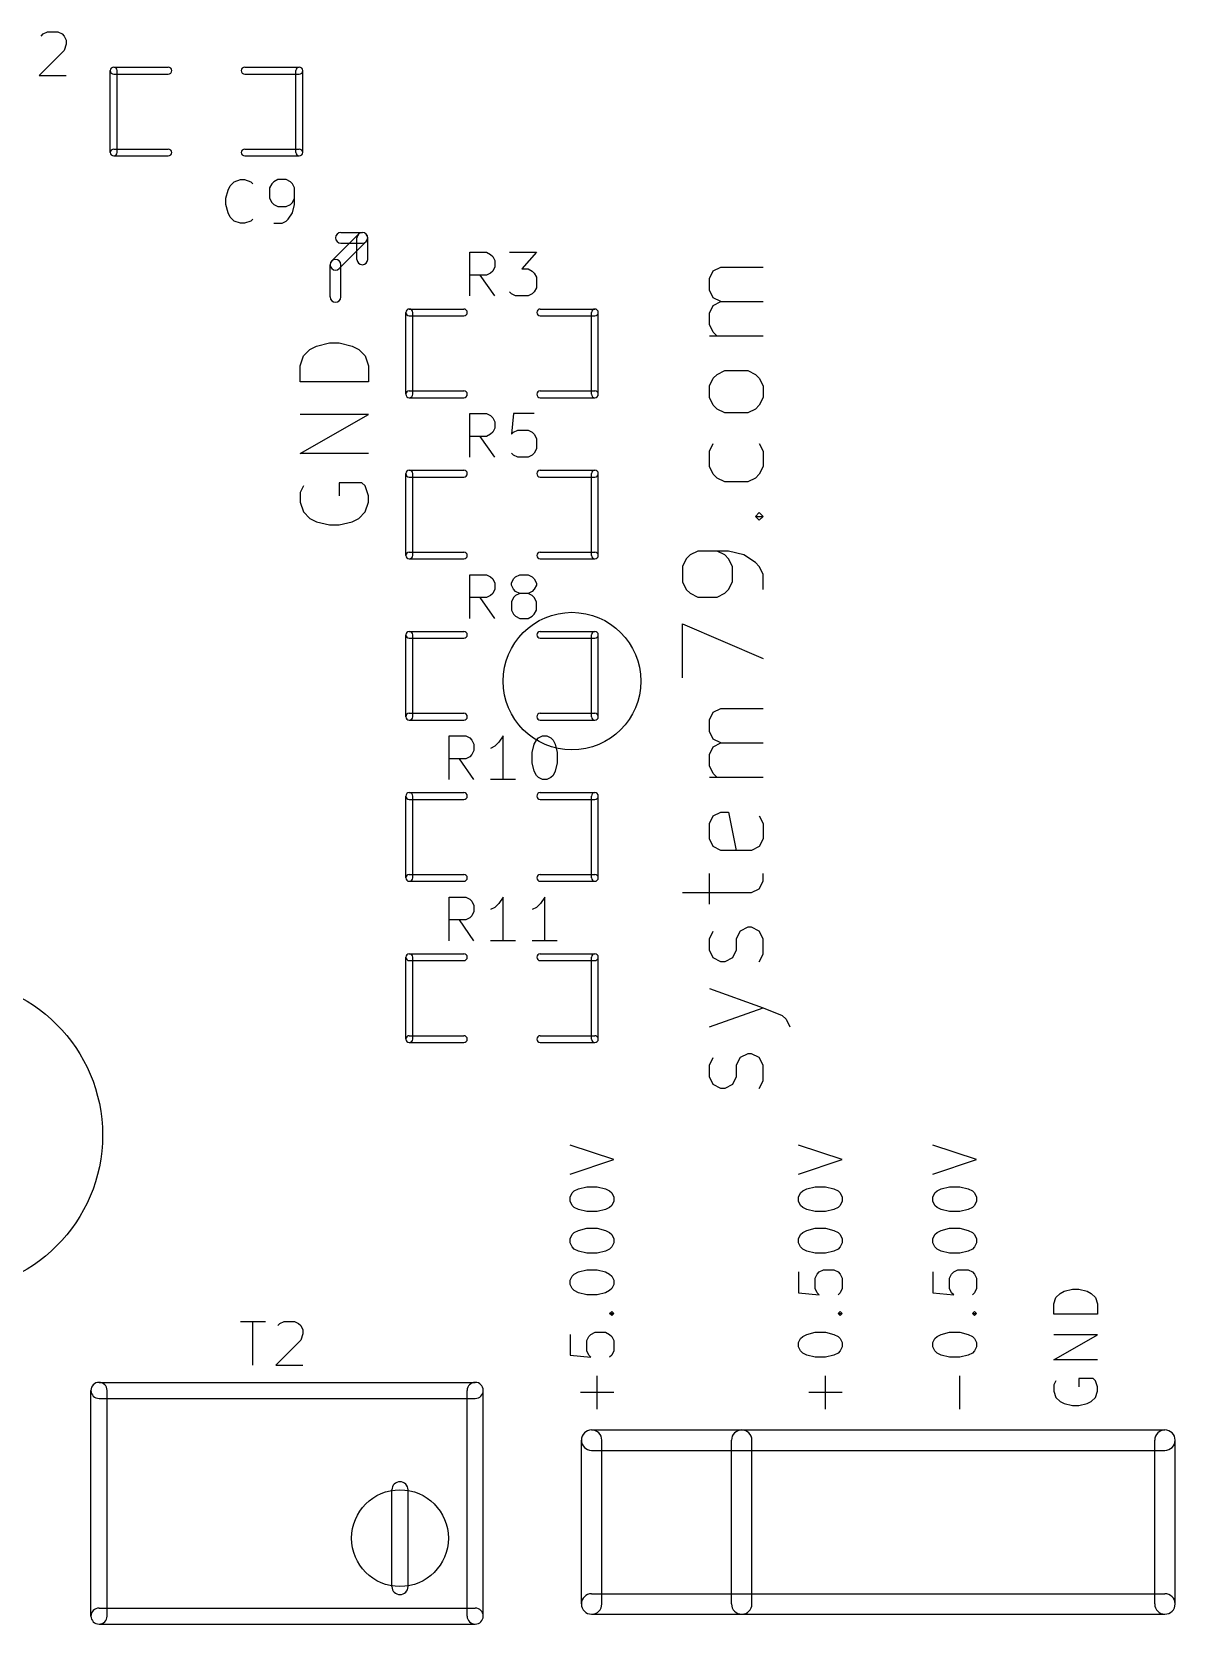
# Model space of a CAD drawing. Extents: x 26.5 to 81, y -50.1 to -20.5.
# Drawn here: x 59.75 to 81.02, y -50.15 to -20.52 of the extents above; entities that cross this region are included whole.
import ezdxf

# ---------------------------------------------------------------- set-up
doc = ezdxf.new("R2010")
doc.units = 0
doc.header["$MEASUREMENT"] = 0
doc.layers.add('BLACK', color=250, linetype='CONTINUOUS')

msp = doc.modelspace()

# ---------------------------------------------------------------- linework, layer by layer
at = {"layer": 'BLACK'}
for p, q in [((59.9242, -20.5936), (59.9629, -20.5549)), ((59.9629, -20.5549), (60.0403, -20.5162)), ((60.0403, -20.5162), (60.2338, -20.5162)), ((60.2338, -20.5162), (60.3112, -20.5549)), ((60.3112, -20.5549), (60.3499, -20.5936)), ((60.3499, -20.5936), (60.3886, -20.671)), ((60.3886, -20.671), (60.3886, -20.7484)), ((60.3499, -20.8645), (59.8855, -21.329)), ((60.3886, -20.7484), (60.3499, -20.8645)), ((59.8855, -21.329), (60.3886, -21.329)), ((61.2093, -22.762), (61.2093, -21.238)), ((61.2728, -21.1745), (62.2888, -21.1745)), ((61.2728, -21.3015), (62.2888, -21.3015)), ((61.3363, -22.762), (61.3363, -21.238)), ((63.7112, -21.1745), (64.7272, -21.1745)), ((63.7112, -21.3015), (64.7272, -21.3015)), ((64.6637, -22.762), (64.6637, -21.238)), ((64.7907, -22.762), (64.7907, -21.238)), ((61.2728, -22.6985), (62.2888, -22.6985)), ((63.7112, -22.6985), (64.7272, -22.6985)), ((61.2728, -22.8255), (62.2888, -22.8255)), ((63.7112, -22.8255), (64.7272, -22.8255)), ((63.4001, -23.4597), (63.4388, -23.3823)), ((63.4388, -23.3823), (63.5162, -23.3049)), ((63.5162, -23.3049), (63.6323, -23.2662)), ((63.6323, -23.2662), (63.7097, -23.2662)), ((63.7097, -23.2662), (63.8258, -23.3049)), ((63.8258, -23.3049), (63.8645, -23.3436)), ((64.2129, -23.3436), (64.1742, -23.421)), ((64.2516, -23.3049), (64.2129, -23.3436)), ((64.329, -23.2662), (64.2516, -23.3049)), ((64.4838, -23.2662), (64.329, -23.2662)), ((64.5612, -23.3049), (64.4838, -23.2662)), ((64.5999, -23.3436), (64.5612, -23.3049)), ((64.6386, -23.421), (64.5999, -23.3436)), ((63.3614, -23.6145), (63.4001, -23.4597)), ((63.3614, -23.7306), (63.3614, -23.6145)), ((64.1742, -23.421), (64.1742, -23.6145)), ((64.1742, -23.6145), (64.2129, -23.6919)), ((64.2129, -23.6919), (64.2516, -23.7306)), ((64.5612, -23.7306), (64.5999, -23.6919)), ((64.5999, -23.6919), (64.6386, -23.6145)), ((64.6386, -23.7306), (64.6386, -23.421)), ((63.4001, -23.8855), (63.3614, -23.7306)), ((63.4388, -23.9629), (63.4001, -23.8855)), ((63.5162, -24.0403), (63.4388, -23.9629)), ((63.8645, -24.0016), (63.8258, -24.0403)), ((64.2516, -23.7306), (64.329, -23.7694)), ((64.329, -23.7694), (64.4838, -23.7694)), ((64.4838, -23.7694), (64.5612, -23.7306)), ((64.4838, -24.0403), (64.5225, -24.0016)), ((64.5225, -24.0016), (64.5999, -23.8855)), ((64.5999, -23.8855), (64.6386, -23.7306)), ((63.6323, -24.079), (63.5162, -24.0403)), ((63.7097, -24.079), (63.6323, -24.079)), ((63.8258, -24.0403), (63.7097, -24.079)), ((64.2516, -24.079), (64.4064, -24.079)), ((64.4064, -24.079), (64.4838, -24.0403)), ((65.8293, -24.2793), (65.3293, -24.7793)), ((65.5, -24.25), (65.9, -24.25)), ((65.9707, -24.4207), (65.4707, -24.9207)), ((65.5, -24.45), (65.9, -24.45)), ((65.8, -24.75), (65.8, -24.35)), ((66, -24.75), (66, -24.35)), ((65.3, -25.45), (65.3, -24.85)), ((65.5, -25.45), (65.5, -24.85)), ((67.9001, -25.432), (67.9001, -24.6192)), ((67.9001, -24.6192), (68.2097, -24.6192)), ((68.2097, -24.6192), (68.2871, -24.6579)), ((68.2871, -24.6579), (68.3258, -24.6966)), ((68.3258, -24.6966), (68.3645, -24.774)), ((68.3645, -24.8901), (68.3258, -24.9675)), ((68.3645, -24.774), (68.3645, -24.8901)), ((68.6355, -24.6192), (69.1386, -24.6192)), ((69.1386, -24.6192), (68.8677, -24.9288)), ((68.2097, -25.0449), (67.9001, -25.0449)), ((68.3645, -25.432), (68.0936, -25.0449)), ((68.2871, -25.0062), (68.2097, -25.0449)), ((68.3258, -24.9675), (68.2871, -25.0062)), ((68.8677, -24.9288), (68.9838, -24.9288)), ((68.9838, -24.9288), (69.0612, -24.9675)), ((69.0612, -24.9675), (69.0999, -25.0062)), ((69.0999, -25.0062), (69.1386, -25.0836)), ((69.1386, -25.0836), (69.1386, -25.2772)), ((72.3571, -25.1071), (72.4286, -24.9643)), ((72.3571, -25.3214), (72.3571, -25.1071)), ((72.4286, -24.9643), (72.5714, -24.8929)), ((72.5714, -24.8929), (73.3571, -24.8929)), ((68.6742, -25.3933), (68.6355, -25.3546)), ((68.7516, -25.432), (68.6742, -25.3933)), ((68.9838, -25.432), (68.7516, -25.432)), ((69.0612, -25.3933), (68.9838, -25.432)), ((69.0999, -25.3546), (69.0612, -25.3933)), ((69.1386, -25.2772), (69.0999, -25.3546)), ((72.4286, -25.4643), (72.3571, -25.3214)), ((72.5714, -25.5357), (72.4286, -25.4643)), ((66.7093, -27.262), (66.7093, -25.738)), ((66.7728, -25.6745), (67.7888, -25.6745)), ((66.8363, -27.262), (66.8363, -25.738)), ((69.2112, -25.6745), (70.2272, -25.6745)), ((70.1637, -27.262), (70.1637, -25.738)), ((70.2907, -27.262), (70.2907, -25.738)), ((72.3571, -25.75), (72.4286, -25.6071)), ((72.3571, -25.9643), (72.3571, -25.75)), ((72.4286, -25.6071), (72.5714, -25.5357)), ((72.5714, -25.5357), (73.3571, -25.5357)), ((66.7728, -25.8015), (67.7888, -25.8015)), ((69.2112, -25.8015), (70.2272, -25.8015)), ((72.4286, -26.1071), (72.3571, -25.9643)), ((64.9255, -26.4276), (65.0464, -26.3671)), ((65.0464, -26.3671), (65.2883, -26.3067)), ((65.2883, -26.3067), (65.4698, -26.3067)), ((65.4698, -26.3067), (65.7117, -26.3671)), ((65.7117, -26.3671), (65.8326, -26.4276)), ((73.3571, -26.1786), (72.3571, -26.1786)), ((72.5, -26.1786), (72.4286, -26.1071)), ((64.744, -26.73), (64.8045, -26.5486)), ((64.8045, -26.5486), (64.9255, -26.4276)), ((65.8326, -26.4276), (65.9536, -26.5486)), ((65.9536, -26.5486), (66.014, -26.73)), ((64.744, -27.0324), (64.744, -26.73)), ((66.014, -26.73), (66.014, -27.0324)), ((72.3571, -27.1071), (72.4286, -26.9643)), ((72.4286, -26.9643), (72.5, -26.8929)), ((72.5, -26.8929), (72.6429, -26.8214)), ((72.6429, -26.8214), (73.0714, -26.8214)), ((73.0714, -26.8214), (73.2143, -26.8929)), ((73.2143, -26.8929), (73.2857, -26.9643)), ((73.2857, -26.9643), (73.3571, -27.1071)), ((66.014, -27.0324), (64.744, -27.0324)), ((66.7728, -27.1985), (67.7888, -27.1985)), ((69.2112, -27.1985), (70.2272, -27.1985)), ((72.3571, -27.3214), (72.3571, -27.1071)), ((73.3571, -27.1071), (73.3571, -27.3214)), ((66.7728, -27.3255), (67.7888, -27.3255)), ((69.2112, -27.3255), (70.2272, -27.3255)), ((72.4286, -27.4643), (72.3571, -27.3214)), ((72.5, -27.5357), (72.4286, -27.4643)), ((72.6429, -27.6071), (72.5, -27.5357)), ((73.2143, -27.5357), (73.0714, -27.6071)), ((73.2857, -27.4643), (73.2143, -27.5357)), ((73.3571, -27.3214), (73.2857, -27.4643)), ((64.744, -28.3629), (66.014, -27.6371)), ((66.014, -27.6371), (64.744, -27.6371)), ((67.9001, -28.432), (67.9001, -27.6192)), ((67.9001, -27.6192), (68.2097, -27.6192)), ((68.2097, -27.6192), (68.2871, -27.6579)), ((68.2871, -27.6579), (68.3258, -27.6966)), ((68.3258, -27.6966), (68.3645, -27.774)), ((68.3645, -27.774), (68.3645, -27.8901)), ((68.7129, -27.6192), (68.6742, -28.0062)), ((69.0999, -27.6192), (68.7129, -27.6192)), ((73.0714, -27.6071), (72.6429, -27.6071)), ((68.2097, -28.0449), (67.9001, -28.0449)), ((68.3645, -28.432), (68.0936, -28.0449)), ((68.2871, -28.0062), (68.2097, -28.0449)), ((68.3258, -27.9675), (68.2871, -28.0062)), ((68.3645, -27.8901), (68.3258, -27.9675)), ((68.6742, -28.0062), (68.7129, -27.9675)), ((68.7129, -27.9675), (68.7903, -27.9288)), ((68.7903, -27.9288), (68.9838, -27.9288)), ((68.9838, -27.9288), (69.0612, -27.9675)), ((69.0612, -27.9675), (69.0999, -28.0062)), ((69.0999, -28.0062), (69.1386, -28.0836)), ((69.1386, -28.0836), (69.1386, -28.2772)), ((66.014, -28.3629), (64.744, -28.3629)), ((68.7129, -28.3933), (68.6742, -28.3546)), ((68.7903, -28.432), (68.7129, -28.3933)), ((68.9838, -28.432), (68.7903, -28.432)), ((69.0612, -28.3933), (68.9838, -28.432)), ((69.0999, -28.3546), (69.0612, -28.3933)), ((69.1386, -28.2772), (69.0999, -28.3546)), ((72.3571, -28.3214), (72.4286, -28.1786)), ((72.3571, -28.6071), (72.3571, -28.3214)), ((73.2857, -28.1786), (73.3571, -28.3214)), ((73.3571, -28.3214), (73.3571, -28.6071)), ((66.7093, -30.262), (66.7093, -28.738)), ((66.7728, -28.6745), (67.7888, -28.6745)), ((66.8363, -30.262), (66.8363, -28.738)), ((69.2112, -28.6745), (70.2272, -28.6745)), ((70.1637, -30.262), (70.1637, -28.738)), ((70.2907, -30.262), (70.2907, -28.738)), ((72.4286, -28.75), (72.3571, -28.6071)), ((73.3571, -28.6071), (73.2857, -28.75)), ((64.8045, -28.9676), (64.744, -29.0886)), ((65.8931, -28.9071), (65.4698, -28.9071)), ((65.4698, -28.9071), (65.4698, -29.149)), ((65.9536, -28.9676), (65.8931, -28.9071)), ((66.014, -29.149), (65.9536, -28.9676)), ((66.7728, -28.8015), (67.7888, -28.8015)), ((69.2112, -28.8015), (70.2272, -28.8015)), ((72.5, -28.8214), (72.4286, -28.75)), ((72.6429, -28.8929), (72.5, -28.8214)), ((73.0714, -28.8929), (72.6429, -28.8929)), ((73.2143, -28.8214), (73.0714, -28.8929)), ((73.2857, -28.75), (73.2143, -28.8214)), ((64.744, -29.0886), (64.744, -29.27)), ((64.744, -29.27), (64.8045, -29.4514)), ((65.9536, -29.4514), (66.014, -29.27)), ((66.014, -29.27), (66.014, -29.149)), ((64.8045, -29.4514), (64.9255, -29.5724)), ((64.9255, -29.5724), (65.0464, -29.6329)), ((65.0464, -29.6329), (65.2883, -29.6933)), ((65.4698, -29.6933), (65.7117, -29.6329)), ((65.7117, -29.6329), (65.8326, -29.5724)), ((65.8326, -29.5724), (65.9536, -29.4514)), ((73.2143, -29.5357), (73.2857, -29.4643)), ((73.2857, -29.6071), (73.2143, -29.5357)), ((73.2143, -29.5357), (73.3571, -29.5357)), ((73.2857, -29.4643), (73.3571, -29.5357)), ((73.3571, -29.5357), (73.2857, -29.6071)), ((65.2883, -29.6933), (65.4698, -29.6933)), ((66.7728, -30.1985), (67.7888, -30.1985)), ((69.2112, -30.1985), (70.2272, -30.1985)), ((72.1429, -30.1786), (72, -30.25)), ((72.7143, -30.1786), (72.1429, -30.1786)), ((72.6429, -30.25), (72.5, -30.1786)), ((73, -30.25), (72.7143, -30.1786)), ((66.7728, -30.3255), (67.7888, -30.3255)), ((69.2112, -30.3255), (70.2272, -30.3255)), ((71.9286, -30.3214), (71.8571, -30.4643)), ((71.8571, -30.4643), (71.8571, -30.75)), ((72, -30.25), (71.9286, -30.3214)), ((72.7143, -30.3214), (72.6429, -30.25)), ((72.7857, -30.4643), (72.7143, -30.3214)), ((72.7857, -30.75), (72.7857, -30.4643)), ((73.2143, -30.3929), (73, -30.25)), ((73.2857, -30.4643), (73.2143, -30.3929)), ((73.3571, -30.6071), (73.2857, -30.4643)), ((67.9001, -31.432), (67.9001, -30.6192)), ((67.9001, -30.6192), (68.2097, -30.6192)), ((68.2097, -30.6192), (68.2871, -30.6579)), ((68.2871, -30.6579), (68.3258, -30.6966)), ((68.3258, -30.6966), (68.3645, -30.774)), ((68.3645, -30.774), (68.3645, -30.8901)), ((68.6742, -30.774), (68.7129, -30.6966)), ((68.6742, -30.8127), (68.6742, -30.774)), ((68.7129, -30.8901), (68.6742, -30.8127)), ((68.7129, -30.6966), (68.7516, -30.6579)), ((68.7516, -30.6579), (68.829, -30.6192)), ((68.829, -30.6192), (68.9838, -30.6192)), ((68.9838, -30.6192), (69.0612, -30.6579)), ((69.0612, -30.6579), (69.0999, -30.6966)), ((69.0999, -30.6966), (69.1386, -30.774)), ((69.1386, -30.8127), (69.0999, -30.8901)), ((69.1386, -30.774), (69.1386, -30.8127)), ((71.8571, -30.75), (71.9286, -30.8929)), ((72.7143, -30.8929), (72.7857, -30.75)), ((73.3571, -30.8929), (73.3571, -30.6071)), ((68.2097, -31.0449), (67.9001, -31.0449)), ((68.3645, -31.432), (68.0936, -31.0449)), ((68.2871, -31.0062), (68.2097, -31.0449)), ((68.3258, -30.9675), (68.2871, -31.0062)), ((68.3645, -30.8901), (68.3258, -30.9675)), ((68.7129, -31.0449), (68.6742, -31.1224)), ((68.7516, -30.9288), (68.7129, -30.8901)), ((68.7516, -31.0062), (68.7129, -31.0449)), ((68.829, -30.9675), (68.7516, -30.9288)), ((68.829, -30.9675), (68.7516, -31.0062)), ((68.9838, -30.9675), (68.829, -30.9675)), ((69.0612, -30.9288), (68.9838, -30.9675)), ((69.0612, -31.0062), (68.9838, -30.9675)), ((69.0999, -30.8901), (69.0612, -30.9288)), ((69.0999, -31.0449), (69.0612, -31.0062)), ((69.1386, -31.1224), (69.0999, -31.0449)), ((71.9286, -30.8929), (72, -30.9643)), ((72, -30.9643), (72.1429, -31.0357)), ((72.1429, -31.0357), (72.5, -31.0357)), ((72.5, -31.0357), (72.6429, -30.9643)), ((72.6429, -30.9643), (72.7143, -30.8929)), ((68.6742, -31.1224), (68.6742, -31.2772)), ((68.6742, -31.2772), (68.7129, -31.3546)), ((68.7129, -31.3546), (68.7516, -31.3933)), ((68.7516, -31.3933), (68.829, -31.432)), ((68.9838, -31.432), (69.0612, -31.3933)), ((69.0612, -31.3933), (69.0999, -31.3546)), ((69.0999, -31.3546), (69.1386, -31.2772)), ((69.1386, -31.2772), (69.1386, -31.1224)), ((66.7728, -31.6745), (67.7888, -31.6745)), ((68.829, -31.432), (68.9838, -31.432)), ((69.2112, -31.6745), (70.2272, -31.6745)), ((71.8571, -32.5357), (71.8571, -31.5357)), ((71.8571, -31.5357), (73.3571, -32.1786)), ((66.7093, -33.262), (66.7093, -31.738)), ((66.7728, -31.8015), (67.7888, -31.8015)), ((66.8363, -33.262), (66.8363, -31.738)), ((69.2112, -31.8015), (70.2272, -31.8015)), ((70.1637, -33.262), (70.1637, -31.738)), ((70.2907, -33.262), (70.2907, -31.738)), ((72.3571, -33.3214), (72.4286, -33.1786)), ((72.4286, -33.1786), (72.5714, -33.1071)), ((72.5714, -33.1071), (73.3571, -33.1071)), ((66.7728, -33.1985), (67.7888, -33.1985)), ((66.7728, -33.3255), (67.7888, -33.3255)), ((69.2112, -33.1985), (70.2272, -33.1985)), ((69.2112, -33.3255), (70.2272, -33.3255)), ((72.3571, -33.5357), (72.3571, -33.3214)), ((67.513, -34.432), (67.513, -33.6192)), ((67.513, -33.6192), (67.8227, -33.6192)), ((67.8227, -33.6192), (67.9001, -33.6579)), ((67.9001, -33.6579), (67.9388, -33.6966)), ((67.9388, -33.6966), (67.9775, -33.774)), ((67.9775, -33.774), (67.9775, -33.8901)), ((68.4419, -33.7353), (68.3645, -33.8127)), ((68.5194, -33.6192), (68.4419, -33.7353)), ((68.5194, -34.432), (68.5194, -33.6192)), ((69.0612, -33.9288), (69.0999, -33.774)), ((69.0999, -33.774), (69.1386, -33.6966)), ((69.1386, -33.6966), (69.1773, -33.6579)), ((69.1773, -33.6579), (69.2547, -33.6192)), ((69.2547, -33.6192), (69.3322, -33.6192)), ((69.3322, -33.6192), (69.4096, -33.6579)), ((69.4096, -33.6579), (69.4483, -33.6966)), ((69.4483, -33.6966), (69.487, -33.774)), ((69.487, -33.774), (69.5257, -33.9288)), ((72.4286, -33.6786), (72.3571, -33.5357)), ((72.5714, -33.75), (72.4286, -33.6786)), ((72.4286, -33.8214), (72.5714, -33.75)), ((72.5714, -33.75), (73.3571, -33.75)), ((67.8227, -34.0449), (67.513, -34.0449)), ((67.9775, -34.432), (67.7066, -34.0449)), ((67.9001, -34.0062), (67.8227, -34.0449)), ((67.9388, -33.9675), (67.9001, -34.0062)), ((67.9775, -33.8901), (67.9388, -33.9675)), ((68.3645, -33.8127), (68.2871, -33.8514)), ((69.0612, -34.1224), (69.0612, -33.9288)), ((69.5257, -33.9288), (69.5257, -34.1224)), ((72.3571, -33.9643), (72.4286, -33.8214)), ((72.3571, -34.1786), (72.3571, -33.9643)), ((69.0999, -34.2772), (69.0612, -34.1224)), ((69.1386, -34.3546), (69.0999, -34.2772)), ((69.1773, -34.3933), (69.1386, -34.3546)), ((69.4483, -34.3546), (69.4096, -34.3933)), ((69.487, -34.2772), (69.4483, -34.3546)), ((69.5257, -34.1224), (69.487, -34.2772)), ((72.4286, -34.3214), (72.3571, -34.1786)), ((72.5, -34.3929), (72.4286, -34.3214)), ((68.7516, -34.432), (68.2871, -34.432)), ((69.2547, -34.432), (69.1773, -34.3933)), ((69.3322, -34.432), (69.2547, -34.432)), ((69.4096, -34.3933), (69.3322, -34.432)), ((73.3571, -34.3929), (72.3571, -34.3929)), ((66.7093, -36.262), (66.7093, -34.738)), ((66.7728, -34.6745), (67.7888, -34.6745)), ((66.7728, -34.8015), (67.7888, -34.8015)), ((66.8363, -36.262), (66.8363, -34.738)), ((69.2112, -34.6745), (70.2272, -34.6745)), ((69.2112, -34.8015), (70.2272, -34.8015)), ((70.1637, -36.262), (70.1637, -34.738)), ((70.2907, -36.262), (70.2907, -34.738)), ((72.3571, -35.25), (72.4286, -35.1071)), ((72.3571, -35.5357), (72.3571, -35.25)), ((72.4286, -35.1071), (72.5714, -35.0357)), ((72.5714, -35.0357), (72.7143, -35.0357)), ((72.7143, -35.0357), (72.8571, -35.75)), ((73.2857, -35.1071), (73.3571, -35.25)), ((73.3571, -35.25), (73.3571, -35.5357)), ((72.4286, -35.6786), (72.3571, -35.5357)), ((73.3571, -35.5357), (73.2857, -35.6786)), ((72.5714, -35.75), (72.4286, -35.6786)), ((73.1429, -35.75), (72.5714, -35.75)), ((73.2857, -35.6786), (73.1429, -35.75)), ((66.7728, -36.1985), (67.7888, -36.1985)), ((66.7728, -36.3255), (67.7888, -36.3255)), ((69.2112, -36.1985), (70.2272, -36.1985)), ((69.2112, -36.3255), (70.2272, -36.3255)), ((72.3571, -36.75), (72.3571, -36.1786)), ((73.2857, -36.4643), (73.3571, -36.3214)), ((73.3571, -36.3214), (73.3571, -36.1786)), ((67.513, -37.432), (67.513, -36.6192)), ((67.513, -36.6192), (67.8227, -36.6192)), ((67.8227, -36.6192), (67.9001, -36.6579)), ((67.9001, -36.6579), (67.9388, -36.6966)), ((67.9388, -36.6966), (67.9775, -36.774)), ((68.4419, -36.7353), (68.3645, -36.8127)), ((68.5194, -36.6192), (68.4419, -36.7353)), ((68.5194, -37.432), (68.5194, -36.6192)), ((69.216, -36.7353), (69.1386, -36.8127)), ((69.2934, -36.6192), (69.216, -36.7353)), ((69.2934, -37.432), (69.2934, -36.6192)), ((71.8571, -36.5357), (73.1429, -36.5357)), ((73.1429, -36.5357), (73.2857, -36.4643)), ((67.9001, -37.0062), (67.8227, -37.0449)), ((67.9388, -36.9675), (67.9001, -37.0062)), ((67.9775, -36.8901), (67.9388, -36.9675)), ((67.9775, -36.774), (67.9775, -36.8901)), ((68.3645, -36.8127), (68.2871, -36.8514)), ((69.1386, -36.8127), (69.0612, -36.8514)), ((67.8227, -37.0449), (67.513, -37.0449)), ((67.9775, -37.432), (67.7066, -37.0449)), ((72.3571, -37.3929), (72.4286, -37.25)), ((72.9286, -37.25), (72.8571, -37.3929)), ((73.0714, -37.1786), (72.9286, -37.25)), ((73.1429, -37.1786), (73.0714, -37.1786)), ((73.2857, -37.25), (73.1429, -37.1786)), ((73.3571, -37.3929), (73.2857, -37.25)), ((68.7516, -37.432), (68.2871, -37.432)), ((69.5257, -37.432), (69.0612, -37.432)), ((72.3571, -37.6071), (72.3571, -37.3929)), ((72.4286, -37.75), (72.3571, -37.6071)), ((72.8571, -37.6071), (72.7857, -37.75)), ((72.8571, -37.3929), (72.8571, -37.6071)), ((73.3571, -37.6786), (73.3571, -37.3929)), ((66.7093, -39.262), (66.7093, -37.738)), ((66.7728, -37.6745), (67.7888, -37.6745)), ((66.7728, -37.8015), (67.7888, -37.8015)), ((66.8363, -39.262), (66.8363, -37.738)), ((69.2112, -37.6745), (70.2272, -37.6745)), ((69.2112, -37.8015), (70.2272, -37.8015)), ((70.1637, -39.262), (70.1637, -37.738)), ((70.2907, -39.262), (70.2907, -37.738)), ((72.5714, -37.8214), (72.4286, -37.75)), ((72.6429, -37.8214), (72.5714, -37.8214)), ((72.7857, -37.75), (72.6429, -37.8214)), ((73.2857, -37.8214), (73.3571, -37.6786)), ((72.3571, -38.3214), (73.3571, -38.6786)), ((72.3571, -39.0357), (73.3571, -38.6786)), ((73.3571, -38.6786), (73.7143, -38.8214)), ((73.7143, -38.8214), (73.7857, -38.8929)), ((73.7857, -38.8929), (73.8571, -39.0357)), ((66.7728, -39.1985), (67.7888, -39.1985)), ((66.7728, -39.3255), (67.7888, -39.3255)), ((69.2112, -39.1985), (70.2272, -39.1985)), ((69.2112, -39.3255), (70.2272, -39.3255)), ((72.3571, -39.75), (72.4286, -39.6071)), ((72.9286, -39.6071), (72.8571, -39.75)), ((73.0714, -39.5357), (72.9286, -39.6071)), ((73.1429, -39.5357), (73.0714, -39.5357)), ((73.2857, -39.6071), (73.1429, -39.5357)), ((73.3571, -39.75), (73.2857, -39.6071)), ((72.3571, -39.9643), (72.3571, -39.75)), ((72.4286, -40.1071), (72.3571, -39.9643)), ((72.8571, -39.9643), (72.7857, -40.1071)), ((72.8571, -39.75), (72.8571, -39.9643)), ((73.3571, -40.0357), (73.3571, -39.75)), ((72.5714, -40.1786), (72.4286, -40.1071)), ((72.6429, -40.1786), (72.5714, -40.1786)), ((72.7857, -40.1071), (72.6429, -40.1786)), ((73.2857, -40.1786), (73.3571, -40.0357)), ((70.579, -41.5051), (69.7662, -41.2342)), ((74.829, -41.5051), (74.0162, -41.2342)), ((77.329, -41.5051), (76.5162, -41.2342)), ((69.7662, -41.7761), (70.579, -41.5051)), ((74.0162, -41.7761), (74.829, -41.5051)), ((76.5162, -41.7761), (77.329, -41.5051)), ((69.8436, -42.0857), (69.921, -42.047)), ((69.921, -42.047), (70.0758, -42.0083)), ((70.0758, -42.0083), (70.2694, -42.0083)), ((70.2694, -42.0083), (70.4242, -42.047)), ((70.4242, -42.047), (70.5016, -42.0857)), ((74.0936, -42.0857), (74.171, -42.047)), ((74.171, -42.047), (74.3258, -42.0083)), ((74.3258, -42.0083), (74.5194, -42.0083)), ((74.5194, -42.0083), (74.6742, -42.047)), ((74.6742, -42.047), (74.7516, -42.0857)), ((76.5936, -42.0857), (76.671, -42.047)), ((76.671, -42.047), (76.8258, -42.0083)), ((76.8258, -42.0083), (77.0194, -42.0083)), ((77.0194, -42.0083), (77.1742, -42.047)), ((77.1742, -42.047), (77.2516, -42.0857)), ((69.7662, -42.2018), (69.8049, -42.1244)), ((69.7662, -42.2792), (69.7662, -42.2018)), ((69.8049, -42.3566), (69.7662, -42.2792)), ((69.8049, -42.1244), (69.8436, -42.0857)), ((69.8436, -42.3953), (69.8049, -42.3566)), ((70.5016, -42.0857), (70.5403, -42.1244)), ((70.5403, -42.3566), (70.5016, -42.3953)), ((70.5403, -42.1244), (70.579, -42.2018)), ((70.579, -42.2792), (70.5403, -42.3566)), ((70.579, -42.2018), (70.579, -42.2792)), ((74.0162, -42.2018), (74.0549, -42.1244)), ((74.0162, -42.2792), (74.0162, -42.2018)), ((74.0549, -42.3566), (74.0162, -42.2792)), ((74.0549, -42.1244), (74.0936, -42.0857)), ((74.0936, -42.3953), (74.0549, -42.3566)), ((74.7516, -42.0857), (74.7903, -42.1244)), ((74.7903, -42.3566), (74.7516, -42.3953)), ((74.7903, -42.1244), (74.829, -42.2018)), ((74.829, -42.2792), (74.7903, -42.3566)), ((74.829, -42.2018), (74.829, -42.2792)), ((76.5162, -42.2018), (76.5549, -42.1244)), ((76.5162, -42.2792), (76.5162, -42.2018)), ((76.5549, -42.3566), (76.5162, -42.2792)), ((76.5549, -42.1244), (76.5936, -42.0857)), ((76.5936, -42.3953), (76.5549, -42.3566)), ((77.2516, -42.0857), (77.2903, -42.1244)), ((77.2903, -42.3566), (77.2516, -42.3953)), ((77.2903, -42.1244), (77.329, -42.2018)), ((77.329, -42.2792), (77.2903, -42.3566)), ((77.329, -42.2018), (77.329, -42.2792)), ((69.921, -42.434), (69.8436, -42.3953)), ((70.0758, -42.4727), (69.921, -42.434)), ((70.2694, -42.4727), (70.0758, -42.4727)), ((70.4242, -42.434), (70.2694, -42.4727)), ((70.5016, -42.3953), (70.4242, -42.434)), ((74.171, -42.434), (74.0936, -42.3953)), ((74.3258, -42.4727), (74.171, -42.434)), ((74.5194, -42.4727), (74.3258, -42.4727)), ((74.6742, -42.434), (74.5194, -42.4727)), ((74.7516, -42.3953), (74.6742, -42.434)), ((76.671, -42.434), (76.5936, -42.3953)), ((76.8258, -42.4727), (76.671, -42.434)), ((77.0194, -42.4727), (76.8258, -42.4727)), ((77.1742, -42.434), (77.0194, -42.4727)), ((77.2516, -42.3953), (77.1742, -42.434)), ((69.7662, -42.9759), (69.8049, -42.8985)), ((69.8049, -42.8985), (69.8436, -42.8598)), ((69.8436, -42.8598), (69.921, -42.8211)), ((69.921, -42.8211), (70.0758, -42.7824)), ((70.0758, -42.7824), (70.2694, -42.7824)), ((70.2694, -42.7824), (70.4242, -42.8211)), ((70.4242, -42.8211), (70.5016, -42.8598)), ((70.5016, -42.8598), (70.5403, -42.8985)), ((70.5403, -42.8985), (70.579, -42.9759)), ((74.0162, -42.9759), (74.0549, -42.8985)), ((74.0549, -42.8985), (74.0936, -42.8598)), ((74.0936, -42.8598), (74.171, -42.8211)), ((74.171, -42.8211), (74.3258, -42.7824)), ((74.3258, -42.7824), (74.5194, -42.7824)), ((74.5194, -42.7824), (74.6742, -42.8211)), ((74.6742, -42.8211), (74.7516, -42.8598)), ((74.7516, -42.8598), (74.7903, -42.8985)), ((74.7903, -42.8985), (74.829, -42.9759)), ((76.5162, -42.9759), (76.5549, -42.8985)), ((76.5549, -42.8985), (76.5936, -42.8598)), ((76.5936, -42.8598), (76.671, -42.8211)), ((76.671, -42.8211), (76.8258, -42.7824)), ((76.8258, -42.7824), (77.0194, -42.7824)), ((77.0194, -42.7824), (77.1742, -42.8211)), ((77.1742, -42.8211), (77.2516, -42.8598)), ((77.2516, -42.8598), (77.2903, -42.8985)), ((77.2903, -42.8985), (77.329, -42.9759)), ((69.7662, -43.0533), (69.7662, -42.9759)), ((69.8049, -43.1307), (69.7662, -43.0533)), ((69.8436, -43.1694), (69.8049, -43.1307)), ((69.921, -43.2081), (69.8436, -43.1694)), ((70.0758, -43.2468), (69.921, -43.2081)), ((70.2694, -43.2468), (70.0758, -43.2468)), ((70.4242, -43.2081), (70.2694, -43.2468)), ((70.5016, -43.1694), (70.4242, -43.2081)), ((70.5403, -43.1307), (70.5016, -43.1694)), ((70.579, -43.0533), (70.5403, -43.1307)), ((70.579, -42.9759), (70.579, -43.0533)), ((74.0162, -43.0533), (74.0162, -42.9759)), ((74.0549, -43.1307), (74.0162, -43.0533)), ((74.0936, -43.1694), (74.0549, -43.1307)), ((74.171, -43.2081), (74.0936, -43.1694)), ((74.3258, -43.2468), (74.171, -43.2081)), ((74.5194, -43.2468), (74.3258, -43.2468)), ((74.6742, -43.2081), (74.5194, -43.2468)), ((74.7516, -43.1694), (74.6742, -43.2081)), ((74.7903, -43.1307), (74.7516, -43.1694)), ((74.829, -43.0533), (74.7903, -43.1307)), ((74.829, -42.9759), (74.829, -43.0533)), ((76.5162, -43.0533), (76.5162, -42.9759)), ((76.5549, -43.1307), (76.5162, -43.0533)), ((76.5936, -43.1694), (76.5549, -43.1307)), ((76.671, -43.2081), (76.5936, -43.1694)), ((76.8258, -43.2468), (76.671, -43.2081)), ((77.0194, -43.2468), (76.8258, -43.2468)), ((77.1742, -43.2081), (77.0194, -43.2468)), ((77.2516, -43.1694), (77.1742, -43.2081)), ((77.2903, -43.1307), (77.2516, -43.1694)), ((77.329, -43.0533), (77.2903, -43.1307)), ((77.329, -42.9759), (77.329, -43.0533)), ((69.921, -43.5952), (70.0758, -43.5565)), ((70.0758, -43.5565), (70.2694, -43.5565)), ((70.2694, -43.5565), (70.4242, -43.5952)), ((74.4032, -43.5952), (74.4806, -43.5565)), ((74.4806, -43.5565), (74.6742, -43.5565)), ((74.6742, -43.5565), (74.7516, -43.5952)), ((76.9032, -43.5952), (76.9806, -43.5565)), ((76.9806, -43.5565), (77.1742, -43.5565)), ((77.1742, -43.5565), (77.2516, -43.5952)), ((69.7662, -43.75), (69.8049, -43.6726)), ((69.7662, -43.8274), (69.7662, -43.75)), ((69.8049, -43.9048), (69.7662, -43.8274)), ((69.8049, -43.6726), (69.8436, -43.6339)), ((69.8436, -43.6339), (69.921, -43.5952)), ((70.4242, -43.5952), (70.5016, -43.6339)), ((70.5016, -43.6339), (70.5403, -43.6726)), ((70.5403, -43.6726), (70.579, -43.75)), ((70.579, -43.8274), (70.5403, -43.9048)), ((70.579, -43.75), (70.579, -43.8274)), ((74.0162, -43.5952), (74.0162, -43.9822)), ((74.3258, -43.7113), (74.3645, -43.6339)), ((74.3258, -43.9048), (74.3258, -43.7113)), ((74.3645, -43.6339), (74.4032, -43.5952)), ((74.7516, -43.5952), (74.7903, -43.6339)), ((74.7903, -43.6339), (74.829, -43.7113)), ((74.829, -43.7113), (74.829, -43.9048)), ((76.5162, -43.5952), (76.5162, -43.9822)), ((76.8258, -43.7113), (76.8645, -43.6339)), ((76.8258, -43.9048), (76.8258, -43.7113)), ((76.8645, -43.6339), (76.9032, -43.5952)), ((77.2516, -43.5952), (77.2903, -43.6339)), ((77.2903, -43.6339), (77.329, -43.7113)), ((77.329, -43.7113), (77.329, -43.9048)), ((69.8436, -43.9435), (69.8049, -43.9048)), ((69.921, -43.9822), (69.8436, -43.9435)), ((70.0758, -44.0209), (69.921, -43.9822)), ((70.2694, -44.0209), (70.0758, -44.0209)), ((70.4242, -43.9822), (70.2694, -44.0209)), ((70.5016, -43.9435), (70.4242, -43.9822)), ((70.5403, -43.9048), (70.5016, -43.9435)), ((74.0162, -43.9822), (74.4032, -44.0209)), ((74.3645, -43.9822), (74.3258, -43.9048)), ((74.4032, -44.0209), (74.3645, -43.9822)), ((74.7903, -43.9822), (74.7516, -44.0209)), ((74.829, -43.9048), (74.7903, -43.9822)), ((76.5162, -43.9822), (76.9032, -44.0209)), ((76.8645, -43.9822), (76.8258, -43.9048)), ((76.9032, -44.0209), (76.8645, -43.9822)), ((77.2903, -43.9822), (77.2516, -44.0209)), ((77.329, -43.9048), (77.2903, -43.9822)), ((78.7662, -44.1872), (78.8049, -44.0711)), ((78.8049, -44.0711), (78.8823, -43.9937)), ((78.8823, -43.9937), (78.9597, -43.955)), ((78.9597, -43.955), (79.1145, -43.9163)), ((79.1145, -43.9163), (79.2306, -43.9163)), ((79.2306, -43.9163), (79.3855, -43.955)), ((79.3855, -43.955), (79.4629, -43.9937)), ((79.4629, -43.9937), (79.5403, -44.0711)), ((79.5403, -44.0711), (79.579, -44.1872)), ((70.5016, -44.3693), (70.5403, -44.3306)), ((70.5403, -44.408), (70.5016, -44.3693)), ((70.5016, -44.3693), (70.579, -44.3693)), ((70.5403, -44.3306), (70.579, -44.3693)), ((70.579, -44.3693), (70.5403, -44.408)), ((74.7516, -44.3693), (74.7903, -44.3306)), ((74.7903, -44.408), (74.7516, -44.3693)), ((74.7516, -44.3693), (74.829, -44.3693)), ((74.7903, -44.3306), (74.829, -44.3693)), ((74.829, -44.3693), (74.7903, -44.408)), ((77.2516, -44.3693), (77.2903, -44.3306)), ((77.2903, -44.408), (77.2516, -44.3693)), ((77.2516, -44.3693), (77.329, -44.3693)), ((77.2903, -44.3306), (77.329, -44.3693)), ((77.329, -44.3693), (77.2903, -44.408)), ((78.7662, -44.3807), (78.7662, -44.1872)), ((79.579, -44.3807), (78.7662, -44.3807)), ((79.579, -44.1872), (79.579, -44.3807)), ((63.6307, -44.5162), (64.0952, -44.5162)), ((63.863, -45.329), (63.863, -44.5162)), ((64.3274, -44.5936), (64.3661, -44.5549)), ((64.3661, -44.5549), (64.4435, -44.5162)), ((64.4435, -44.5162), (64.637, -44.5162)), ((64.637, -44.5162), (64.7145, -44.5549)), ((64.7145, -44.5549), (64.7532, -44.5936)), ((64.7532, -44.5936), (64.7919, -44.671)), ((64.7919, -44.671), (64.7919, -44.7484)), ((70.1532, -44.7563), (70.2306, -44.7176)), ((70.2306, -44.7176), (70.4242, -44.7176)), ((70.4242, -44.7176), (70.5016, -44.7563)), ((74.171, -44.7563), (74.3258, -44.7176)), ((74.3258, -44.7176), (74.5194, -44.7176)), ((74.5194, -44.7176), (74.6742, -44.7563)), ((76.671, -44.7563), (76.8258, -44.7176)), ((76.8258, -44.7176), (77.0194, -44.7176)), ((77.0194, -44.7176), (77.1742, -44.7563)), ((64.7532, -44.8645), (64.2887, -45.329)), ((64.7919, -44.7484), (64.7532, -44.8645)), ((69.7662, -44.7563), (69.7662, -45.1434)), ((70.0758, -44.8724), (70.1145, -44.795)), ((70.0758, -45.066), (70.0758, -44.8724)), ((70.1145, -44.795), (70.1532, -44.7563)), ((70.5016, -44.7563), (70.5403, -44.795)), ((70.5403, -44.795), (70.579, -44.8724)), ((70.579, -44.8724), (70.579, -45.066)), ((74.0162, -44.9111), (74.0549, -44.8337)), ((74.0162, -44.9886), (74.0162, -44.9111)), ((74.0549, -45.066), (74.0162, -44.9886)), ((74.0549, -44.8337), (74.0936, -44.795)), ((74.0936, -44.795), (74.171, -44.7563)), ((74.6742, -44.7563), (74.7516, -44.795)), ((74.7516, -44.795), (74.7903, -44.8337)), ((74.7903, -44.8337), (74.829, -44.9111)), ((74.829, -44.9886), (74.7903, -45.066)), ((74.829, -44.9111), (74.829, -44.9886)), ((76.5162, -44.9111), (76.5549, -44.8337)), ((76.5162, -44.9886), (76.5162, -44.9111)), ((76.5549, -45.066), (76.5162, -44.9886)), ((76.5549, -44.8337), (76.5936, -44.795)), ((76.5936, -44.795), (76.671, -44.7563)), ((77.1742, -44.7563), (77.2516, -44.795)), ((77.2516, -44.795), (77.2903, -44.8337)), ((77.2903, -44.8337), (77.329, -44.9111)), ((77.329, -44.9886), (77.2903, -45.066)), ((77.329, -44.9111), (77.329, -44.9886)), ((78.7662, -45.2322), (79.579, -44.7678)), ((79.579, -44.7678), (78.7662, -44.7678)), ((64.2887, -45.329), (64.7919, -45.329)), ((69.7662, -45.1434), (70.1532, -45.1821)), ((70.1145, -45.1434), (70.0758, -45.066)), ((70.1532, -45.1821), (70.1145, -45.1434)), ((70.5403, -45.1434), (70.5016, -45.1821)), ((70.579, -45.066), (70.5403, -45.1434)), ((74.0936, -45.1047), (74.0549, -45.066)), ((74.171, -45.1434), (74.0936, -45.1047)), ((74.3258, -45.1821), (74.171, -45.1434)), ((74.5194, -45.1821), (74.3258, -45.1821)), ((74.6742, -45.1434), (74.5194, -45.1821)), ((74.7516, -45.1047), (74.6742, -45.1434)), ((74.7903, -45.066), (74.7516, -45.1047)), ((76.5936, -45.1047), (76.5549, -45.066)), ((76.671, -45.1434), (76.5936, -45.1047)), ((76.8258, -45.1821), (76.671, -45.1434)), ((77.0194, -45.1821), (76.8258, -45.1821)), ((77.1742, -45.1434), (77.0194, -45.1821)), ((77.2516, -45.1047), (77.1742, -45.1434)), ((77.2903, -45.066), (77.2516, -45.1047)), ((79.579, -45.2322), (78.7662, -45.2322)), ((70.2694, -46.1497), (70.2694, -45.5304)), ((74.5194, -46.1497), (74.5194, -45.5304)), ((77.0194, -46.1497), (77.0194, -45.5304)), ((78.8049, -45.6193), (78.7662, -45.6967)), ((79.5016, -45.5806), (79.2306, -45.5806)), ((79.2306, -45.5806), (79.2306, -45.7354)), ((79.5403, -45.6193), (79.5016, -45.5806)), ((79.579, -45.7354), (79.5403, -45.6193)), ((60.85, -50), (60.85, -45.8)), ((61, -45.65), (68, -45.65)), ((61.15, -50), (61.15, -45.8)), ((67.85, -50), (67.85, -45.8)), ((68.15, -50), (68.15, -45.8)), ((70.579, -45.8401), (69.9597, -45.8401)), ((74.829, -45.8401), (74.2097, -45.8401)), ((78.7662, -45.6967), (78.7662, -45.8128)), ((78.7662, -45.8128), (78.8049, -45.9289)), ((78.8049, -45.9289), (78.8823, -46.0063)), ((79.4629, -46.0063), (79.5403, -45.9289)), ((79.5403, -45.9289), (79.579, -45.8128)), ((79.579, -45.8128), (79.579, -45.7354)), ((61, -45.95), (68, -45.95)), ((78.8823, -46.0063), (78.9597, -46.045)), ((78.9597, -46.045), (79.1145, -46.0837)), ((79.1145, -46.0837), (79.2306, -46.0837)), ((79.2306, -46.0837), (79.3855, -46.045)), ((79.3855, -46.045), (79.4629, -46.0063)), ((69.9755, -49.774), (69.9755, -46.726)), ((70.166, -46.5355), (80.834, -46.5355)), ((70.3565, -49.774), (70.3565, -46.726)), ((72.7695, -49.774), (72.7695, -46.726)), ((73.1505, -49.774), (73.1505, -46.726)), ((80.6435, -49.774), (80.6435, -46.726)), ((81.0245, -49.774), (81.0245, -46.726)), ((70.166, -46.9165), (80.834, -46.9165)), ((66.45, -49.45), (66.45, -47.65)), ((66.75, -49.45), (66.75, -47.65)), ((70.166, -49.5835), (80.834, -49.5835)), ((61, -49.85), (68, -49.85)), ((70.166, -49.9645), (80.834, -49.9645)), ((61, -50.15), (68, -50.15))]:
    msp.add_line(p, q, dxfattribs=at)
for centre, radius in [((69.8, -32.6), 1.2806), ((58.15, -41.05), 2.9155), ((66.6, -48.55), 0.9)]:
    msp.add_circle(centre, radius, dxfattribs=at)
for centre, radius, start, end in [((61.2728, -21.238), 0.0635, 360, 540), ((61.2728, -21.238), 0.0635, 90, 270), ((62.2888, -21.238), 0.0635, 270, 450), ((63.7112, -21.238), 0.0635, 90, 270), ((64.7272, -21.238), 0.0635, 360, 540), ((64.7272, -21.238), 0.0635, 270, 450), ((61.2728, -22.762), 0.0635, 90, 270), ((61.2728, -22.762), 0.0635, 180, 360), ((62.2888, -22.762), 0.0635, 270, 450), ((63.7112, -22.762), 0.0635, 90, 270), ((64.7272, -22.762), 0.0635, 180, 360), ((64.7272, -22.762), 0.0635, 270, 450), ((65.5, -24.35), 0.1, 90, 270), ((65.9, -24.35), 0.1, 360, 540), ((65.9, -24.35), 0.1, -45, 135), ((65.9, -24.35), 0.1, 270, 450), ((65.4, -24.85), 0.1, 360, 540), ((65.4, -24.85), 0.1, 135, 315), ((65.9, -24.75), 0.1, 180, 360), ((65.4, -25.45), 0.1, 180, 360), ((66.7728, -25.738), 0.0635, 360, 540), ((66.7728, -25.738), 0.0635, 90, 270), ((67.7888, -25.738), 0.0635, 270, 450), ((69.2112, -25.738), 0.0635, 90, 270), ((70.2272, -25.738), 0.0635, 360, 540), ((70.2272, -25.738), 0.0635, 270, 450), ((66.7728, -27.262), 0.0635, 90, 270), ((66.7728, -27.262), 0.0635, 180, 360), ((67.7888, -27.262), 0.0635, 270, 450), ((69.2112, -27.262), 0.0635, 90, 270), ((70.2272, -27.262), 0.0635, 180, 360), ((70.2272, -27.262), 0.0635, 270, 450), ((66.7728, -28.738), 0.0635, 360, 540), ((66.7728, -28.738), 0.0635, 90, 270), ((67.7888, -28.738), 0.0635, 270, 450), ((69.2112, -28.738), 0.0635, 90, 270), ((70.2272, -28.738), 0.0635, 360, 540), ((70.2272, -28.738), 0.0635, 270, 450), ((66.7728, -30.262), 0.0635, 90, 270), ((67.7888, -30.262), 0.0635, 270, 450), ((69.2112, -30.262), 0.0635, 90, 270), ((70.2272, -30.262), 0.0635, 270, 450), ((66.7728, -30.262), 0.0635, 180, 360), ((70.2272, -30.262), 0.0635, 180, 360), ((66.7728, -31.738), 0.0635, 360, 540), ((66.7728, -31.738), 0.0635, 90, 270), ((67.7888, -31.738), 0.0635, 270, 450), ((69.2112, -31.738), 0.0635, 90, 270), ((70.2272, -31.738), 0.0635, 360, 540), ((70.2272, -31.738), 0.0635, 270, 450), ((66.7728, -33.262), 0.0635, 90, 270), ((66.7728, -33.262), 0.0635, 180, 360), ((67.7888, -33.262), 0.0635, 270, 450), ((69.2112, -33.262), 0.0635, 90, 270), ((70.2272, -33.262), 0.0635, 180, 360), ((70.2272, -33.262), 0.0635, 270, 450), ((66.7728, -34.738), 0.0635, 360, 540), ((66.7728, -34.738), 0.0635, 90, 270), ((67.7888, -34.738), 0.0635, 270, 450), ((69.2112, -34.738), 0.0635, 90, 270), ((70.2272, -34.738), 0.0635, 360, 540), ((70.2272, -34.738), 0.0635, 270, 450), ((66.7728, -36.262), 0.0635, 90, 270), ((66.7728, -36.262), 0.0635, 180, 360), ((67.7888, -36.262), 0.0635, 270, 450), ((69.2112, -36.262), 0.0635, 90, 270), ((70.2272, -36.262), 0.0635, 180, 360), ((70.2272, -36.262), 0.0635, 270, 450), ((66.7728, -37.738), 0.0635, 360, 540), ((66.7728, -37.738), 0.0635, 90, 270), ((67.7888, -37.738), 0.0635, 270, 450), ((69.2112, -37.738), 0.0635, 90, 270), ((70.2272, -37.738), 0.0635, 360, 540), ((70.2272, -37.738), 0.0635, 270, 450), ((66.7728, -39.262), 0.0635, 90, 270), ((66.7728, -39.262), 0.0635, 180, 360), ((67.7888, -39.262), 0.0635, 270, 450), ((69.2112, -39.262), 0.0635, 90, 270), ((70.2272, -39.262), 0.0635, 180, 360), ((70.2272, -39.262), 0.0635, 270, 450), ((61, -45.8), 0.15, 360, 540), ((61, -45.8), 0.15, 90, 270), ((68, -45.8), 0.15, 360, 540), ((68, -45.8), 0.15, 270, 450), ((70.166, -46.726), 0.1905, 360, 540), ((70.166, -46.726), 0.1905, 90, 270), ((72.96, -46.726), 0.1905, 360, 540), ((80.834, -46.726), 0.1905, 360, 540), ((80.834, -46.726), 0.1905, 270, 450), ((66.6, -47.65), 0.15, 360, 540), ((66.6, -49.45), 0.15, 180, 360), ((70.166, -49.774), 0.1905, 90, 270), ((70.166, -49.774), 0.1905, 180, 360), ((72.96, -49.774), 0.1905, 180, 360), ((80.834, -49.774), 0.1905, 180, 360), ((80.834, -49.774), 0.1905, 270, 450), ((61, -50), 0.15, 90, 270), ((61, -50), 0.15, 180, 360), ((68, -50), 0.15, 180, 360), ((68, -50), 0.15, 270, 450)]:
    msp.add_arc(centre, radius, start, end, dxfattribs=at)

doc.saveas('drawing.dxf')
